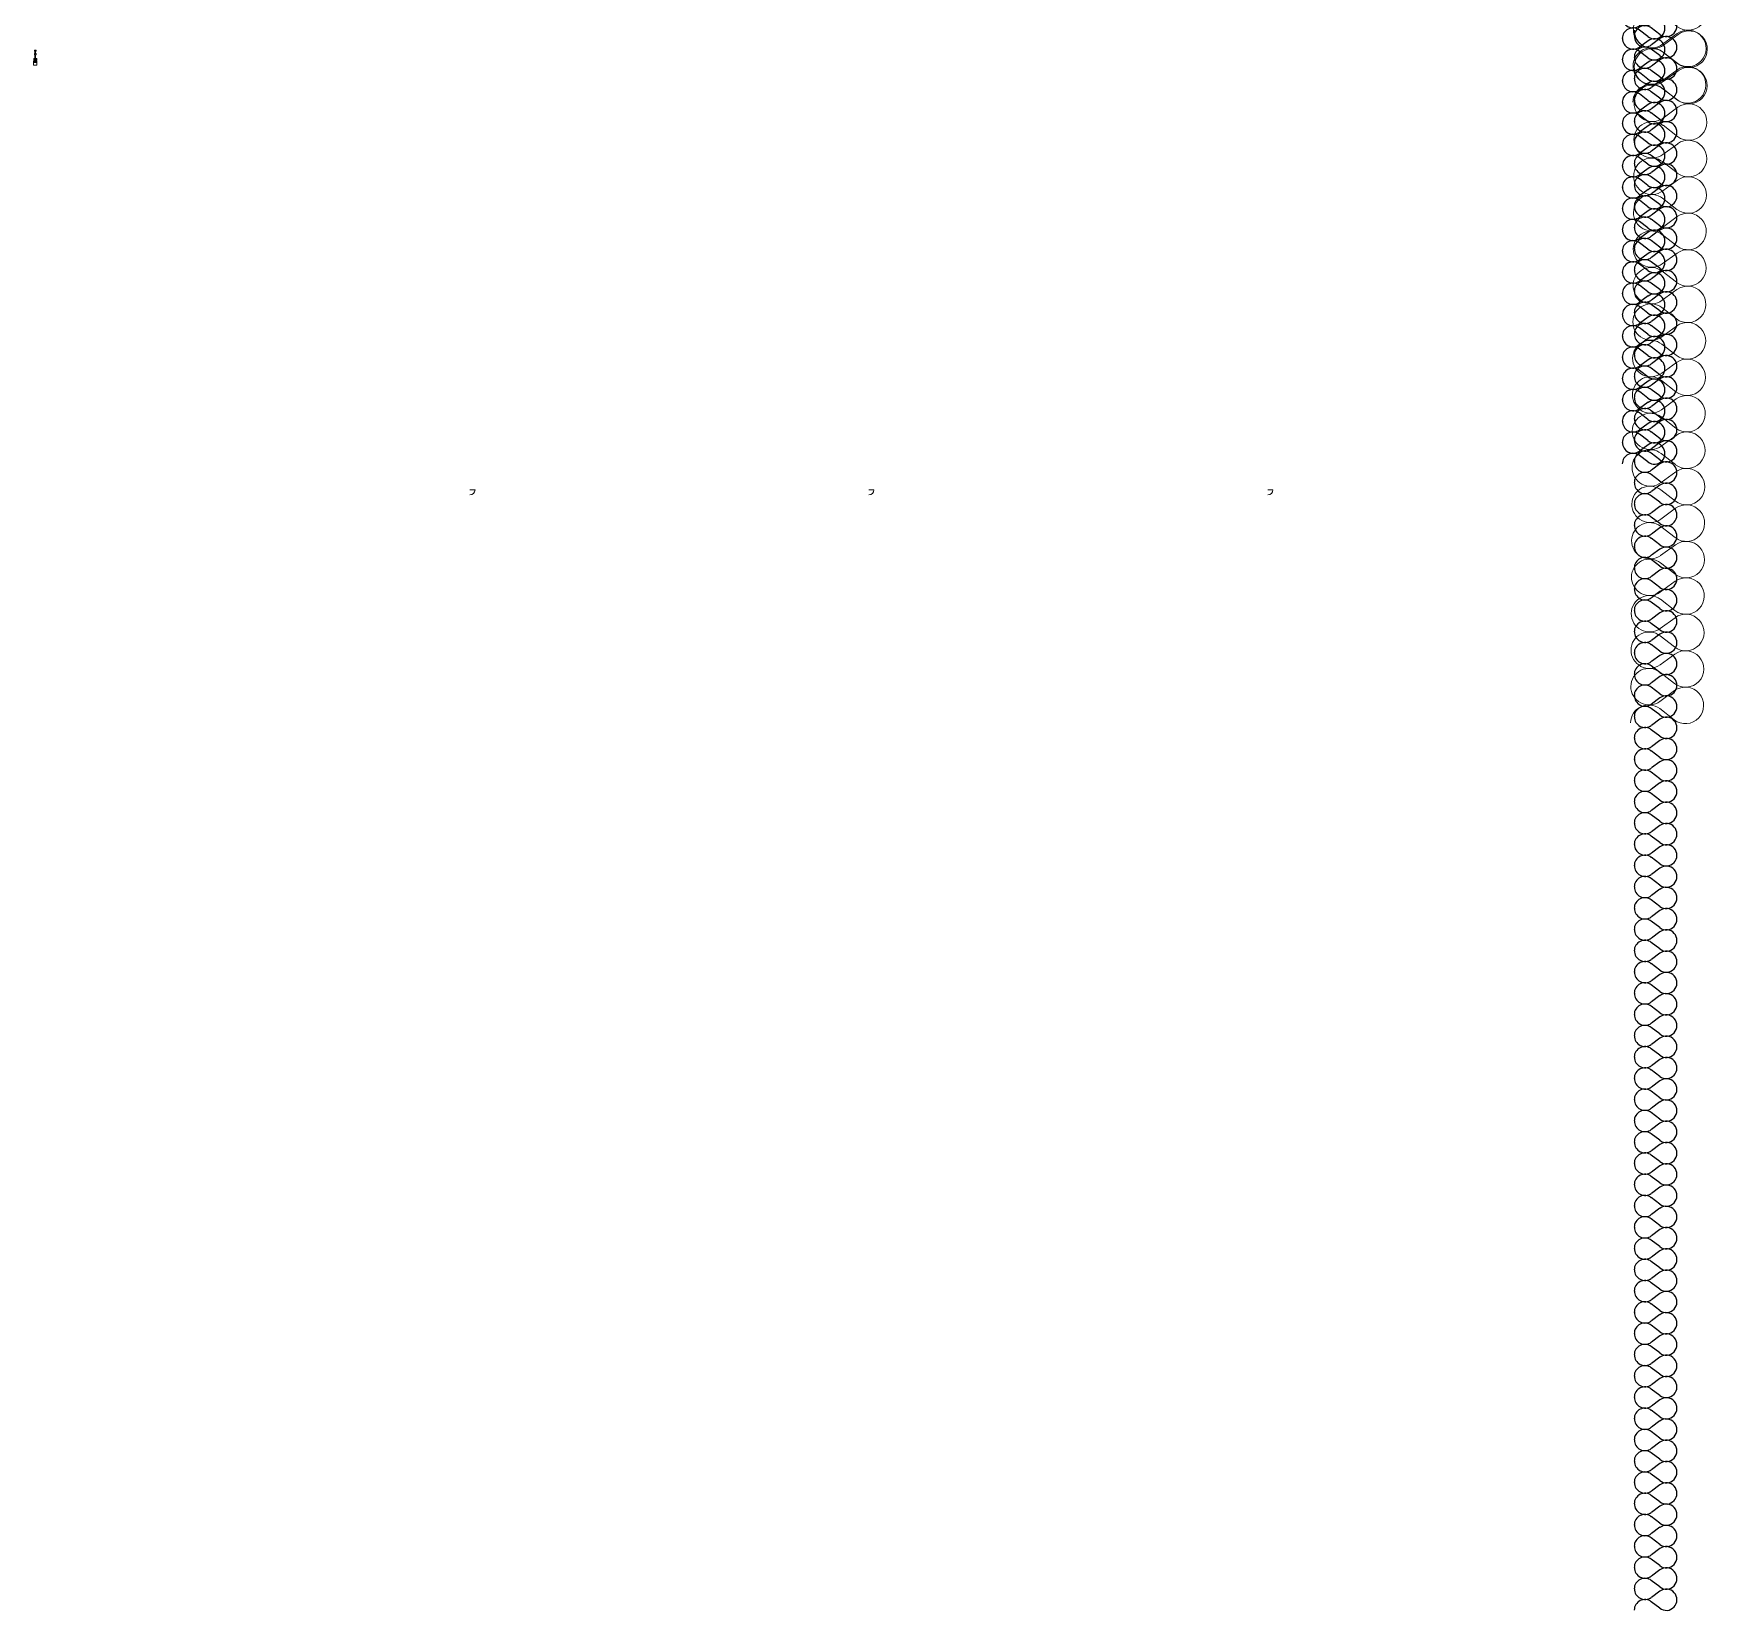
# Model space of a CAD drawing. Header units: metres. Extents: x -305 to 25519, y -357 to 67939.
# Drawn here: x -177.8 to 98.8, y -356.7 to -97.2 of the extents above; entities that cross this region are included whole.
import ezdxf

# ---------------------------------------------------------------- set-up
doc = ezdxf.new("R2010")
doc.units = ezdxf.units.M
for name, color, linetype in [('020_cloi', 5, 'Continuous'), ('030_menuiserie', 1, 'Continuous'), ('040_meubles', 124, 'Continuous'), ('050_sols', 66, 'Continuous'), ('070_trait-fin', 4, 'Continuous')]:
    doc.layers.add(name, color=color, linetype=linetype)
for name, color, linetype, lineweight in [('020_cloisons', 5, 'Continuous', 5), ('060_repères murs', 104, 'Continuous', 0), ('102_demol', 10, 'Continuous', 5)]:
    doc.layers.add(name, color=color, linetype=linetype, lineweight=lineweight)

# ---------------------------------------------------------------- blocks, each defined once
blk = doc.blocks.new('*U41')
at = {"layer": '070_trait-fin', "linetype": 'Continuous'}
for p, q in [((-1.39, 0.72), (-0.35, -0.69)), ((1.42, 0.7), (0.35, -0.7))]:
    blk.add_line(p, q, dxfattribs=at)
for centre, start, end in [((0.03, 1.76), 322.5484, 216.2881), ((-1.76, -1.73), 269.4183, 36.2881), ((1.75, -1.76), 142.5484, 269.4183)]:
    blk.add_arc(centre, 1.75, start, end, dxfattribs=at)
blk = doc.blocks.new('*U42')
at = {"layer": '020_cloi', "color": 0, "linetype": 'ByBlock', "lineweight": -2, "transparency": 16777216}
for p in [(115.5, 0), (119, 0), (122.5, 0), (126, 0), (129.5, 0), (133, 0), (136.5, 0), (140, 0), (143.5, 0), (147, 0), (150.5, 0), (154, 0), (157.5, 0), (161, 0), (164.5, 0), (168, 0), (171.5, 0), (175, 0), (178.5, 0), (182, 0), (185.5, 0), (189, 0), (192.5, 0), (196, 0), (199.5, 0), (203, 0), (206.5, 0), (210, 0), (213.5, 0), (217, 0), (220.5, 0), (224, 0), (227.5, 0), (231, 0), (234.5, 0), (238, 0), (241.5, 0), (245, 0), (248.5, 0), (252, 0), (255.5, 0), (259, 0), (262.5, 0), (266, 0), (269.5, 0), (273, 0), (276.5, 0), (280, 0), (283.5, 0), (287, 0), (290.5, 0), (294, 0), (297.5, 0), (301, 0), (304.5, 0), (308, 0), (311.5, 0), (315, 0), (318.5, 0), (322, 0), (325.5, 0), (329, 0), (332.5, 0), (336, 0), (339.5, 0), (343, 0), (346.5, 0), (350, 0), (353.5, 0), (357, 0), (360.5, 0), (364, 0), (367.5, 0), (371, 0), (374.5, 0)]:
    blk.add_blockref('*U41', p, dxfattribs=at)
blk = doc.blocks.new('MENX-brut1')
at = {"layer": '060_repères murs', "color": 0}
blk.add_line((-2.66, -1.4747), (-2.66, -1.4647), dxfattribs=at)
blk.add_arc((-2.66, -1.4747), 0.01, 90, 180, dxfattribs=at)
blk = doc.blocks.new('Plan existant mi geometre rdc')
at = {"layer": '030_menuiserie', "xscale": -84.34956657445477, "yscale": 84.34956657445466, "zscale": 84.3495665744551, "rotation": 270.0511886355958}
blk.add_blockref('MENX-brut1', (-29.57, 10.22), dxfattribs=at)
blk = doc.blocks.new('Murs porteurs selon geometre projet')
at = {"layer": '102_demol', "xscale": -84.34956657445335, "yscale": 84.34956657445322, "zscale": 84.3495665744551, "rotation": 270.0511886355959}
blk.add_blockref('MENX-brut1', (-29.57, 10.22), dxfattribs=at)
blk = doc.blocks.new('A$C0D0D2AB0')
at = {"lineweight": 18}
for p, q in [((-2.6585, -1.4579), (-2.6585, -1.4558)), ((-2.6561, -1.4558), (-2.6561, -1.4579)), ((-2.66, -1.4705), (-2.6578, -1.4705)), ((-2.6596, -1.4661), (-2.6581, -1.4661)), ((-2.6596, -1.4666), (-2.6581, -1.4666)), ((-2.6568, -1.4705), (-2.6545, -1.4705)), ((-2.6549, -1.4661), (-2.6564, -1.4661)), ((-2.6549, -1.4666), (-2.6564, -1.4666))]:
    blk.add_line(p, q, dxfattribs=at)
for points in [[(-2.6581, -1.4672), (-2.6581, -1.4642), (-2.6596, -1.4642), (-2.6596, -1.4672)], [(-2.6564, -1.4672), (-2.6564, -1.4642), (-2.6549, -1.4642), (-2.6549, -1.4672)], [(-2.6595, -1.4694), (-2.6595, -1.4692), (-2.655, -1.4692), (-2.655, -1.4694)], [(-2.6578, -1.4707), (-2.6578, -1.4694), (-2.6568, -1.4694), (-2.6568, -1.4707)], [(-2.6574, -1.4698), (-2.6574, -1.4694), (-2.6571, -1.4694), (-2.6571, -1.4698)]]:
    blk.add_lwpolyline(points, close=True, dxfattribs=at)
at = {"lineweight": 18, "flags": 128}
for points in [[(-2.6558, -1.4556), (-2.6558, -1.458, -0.414214), (-2.656, -1.4582), (-2.6586, -1.4582, -0.414214), (-2.6588, -1.458), (-2.6588, -1.4556)], [(-2.6568, -1.4682), (-2.6547, -1.4682, -0.414214), (-2.6545, -1.4684), (-2.6545, -1.4745, -0.414214), (-2.6547, -1.4747), (-2.6598, -1.4747, -0.414214), (-2.66, -1.4745), (-2.66, -1.4684, -0.414214), (-2.6598, -1.4682), (-2.6578, -1.4682)]]:
    blk.add_lwpolyline(points, format="xyb", dxfattribs=at)
at = {"lineweight": 18}
for points in [[(-2.6578, -1.4518), (-2.6585, -1.4518), (-2.6585, -1.4503), (-2.656, -1.4503), (-2.656, -1.4518), (-2.6568, -1.4518)], [(-2.6578, -1.4552), (-2.6578, -1.4507), (-2.6568, -1.4507), (-2.6568, -1.4552)], [(-2.6568, -1.4582), (-2.6568, -1.4688), (-2.6578, -1.4688), (-2.6578, -1.4582)]]:
    blk.add_lwpolyline(points, dxfattribs=at)
for radius, start, end in [(0.003, 60, 120), (0.0027, 63.6122, 116.3878)]:
    blk.add_arc((-2.6573, -1.4582), radius, start, end, dxfattribs=at)
blk = doc.blocks.new('A$C3E395AF3')
at = {"layer": '050_sols', "true_color": 0xfefefe, "transparency": 33554687}
h = blk.add_hatch(color=7, dxfattribs=at)
h.dxf.hatch_style = 1
h.paths.add_polyline_path([(2.8, 2.7), (0.6, 2.7), (0.6, 2.5), (-0.4, 2.5), (-0.4, 2.7), (-2.7, 2.7), (-2.7, -1.3, 0.414214), (-2.5, -1.5), (2.6, -1.5, 0.414214), (2.8, -1.3)])
h.paths.add_polyline_path([(0.6, 3.8), (0.2, 3.8), (0.2, 3.4), (0, 3.4), (0, 3.8), (-0.4, 3.8), (-0.4, 2.5), (0.6, 2.5)])
h.paths.add_polyline_path([(-0.4, 3.8), (-2.2, 3.8), (-2.2, 4), (2.3, 4), (2.3, 3.8), (0.6, 3.8), (0.6, 2.7), (2.8, 2.7), (2.8, 4.8, 0.414214), (2.6, 5), (0.6, 5), (0.6, 4.4), (-0.4, 4.4), (-0.4, 5), (-2.5, 5, 0.414214), (-2.7, 4.8), (-2.7, 2.7), (-0.4, 2.7)])
h.paths.add_polyline_path([(2.3, 4), (-2.2, 4), (-2.2, 3.8), (-0.4, 3.8), (0.6, 3.8), (2.3, 3.8)], flags=17)
h.paths.add_polyline_path([(0.6, 15), (-0.4, 15), (-0.4, 4.4), (0.6, 4.4), (0.6, 5)])
h.paths.add_polyline_path([(1.6, 17.6, 0.267949), (-1.4, 17.6), (-1.4, 15.2, 0.414214), (-1.2, 15), (1.4, 15, 0.414214), (1.6, 15.2)])
h.paths.add_polyline_path([(0.6, 22.5), (-0.4, 22.5), (-0.4, 18, -0.08392), (0.6, 18)])
h.paths.add_polyline_path([(1.3, 22.9), (-1.2, 22.9), (-1.2, 21.4), (-0.4, 21.4), (-0.4, 22.5), (0.6, 22.5), (0.6, 21.4), (1.3, 21.4)])
h.paths.add_polyline_path([(2.4, 6.6), (0.9, 6.6), (0.9, 6), (2.4, 6)])
h.paths.add_polyline_path([(2.4, 7.1), (0.9, 7.1), (0.9, 6.6), (2.4, 6.6)])
h.paths.add_polyline_path([(2.4, 9), (0.9, 9), (0.9, 7.1), (2.4, 7.1)])
h.paths.add_polyline_path([(-0.7, 6.6), (-2.2, 6.6), (-2.2, 6), (-0.7, 6)])
h.paths.add_polyline_path([(-0.7, 7.1), (-2.2, 7.1), (-2.2, 6.6), (-0.7, 6.6)])
h.paths.add_polyline_path([(-0.7, 9), (-2.2, 9), (-2.2, 7.1), (-0.7, 7.1)])
at = {"xscale": 1000, "yscale": 1000, "zscale": 1000}
blk.add_blockref('A$C0D0D2AB0', (-2.7, -1.5), dxfattribs=at)
blk = doc.blocks.new('*U1079')
at = {"layer": '070_trait-fin', "linetype": 'Continuous'}
for p, q in [((-1.39, 0.72), (-0.35, -0.69)), ((1.42, 0.7), (0.35, -0.7))]:
    blk.add_line(p, q, dxfattribs=at)
for centre, start, end in [((0.03, 1.76), 322.5484, 216.2881), ((-1.76, -1.73), 269.4183, 36.2881), ((1.75, -1.76), 142.5484, 269.4183)]:
    blk.add_arc(centre, 1.75, start, end, dxfattribs=at)
blk = doc.blocks.new('*U1073')
at = {"layer": '020_cloi', "color": 0, "linetype": 'ByBlock', "lineweight": -2, "transparency": 16777216}
for p in [(0, 0), (3.5, 0), (7, 0), (10.5, 0), (14, 0), (17.5, 0), (21, 0), (24.5, 0), (28, 0), (31.5, 0), (35, 0), (38.5, 0), (42, 0), (45.5, 0), (49, 0), (52.5, 0), (56, 0), (59.5, 0), (63, 0), (66.5, 0), (70, 0), (73.5, 0), (77, 0), (80.5, 0), (84, 0), (87.5, 0), (91, 0), (94.5, 0), (98, 0), (101.5, 0), (105, 0), (108.5, 0), (112, 0), (115.5, 0), (119, 0), (122.5, 0), (126, 0), (129.5, 0), (133, 0), (136.5, 0), (140, 0), (143.5, 0), (147, 0), (150.5, 0), (154, 0), (157.5, 0), (161, 0), (164.5, 0), (168, 0), (171.5, 0), (175, 0), (178.5, 0), (182, 0), (185.5, 0), (189, 0), (192.5, 0), (196, 0), (199.5, 0), (203, 0), (206.5, 0), (210, 0), (213.5, 0)]:
    blk.add_blockref('*U1079', p, dxfattribs=at)
blk = doc.blocks.new('*U1039')
at = {"layer": '020_cloisons', "color": 4, "linetype": 'Continuous'}
for p, q in [((-2.38, 1.21), (-0.6, -1.21)), ((2.43, 1.16), (0.6, -1.22))]:
    blk.add_line(p, q, dxfattribs=at)
for centre, radius, start, end in [((0.05, 2.99), 3.01, 322.5484, 216.2881), ((-3.02, -2.99), 3.01, 269.4183, 36.2881), ((2.97, -3.03), 2.97, 142.7235, 269.8189)]:
    blk.add_arc(centre, radius, start, end, dxfattribs=at)
blk = doc.blocks.new('*U1040')
at = {"layer": '020_cloi', "color": 0, "linetype": 'ByBlock', "lineweight": -2, "transparency": 16777216}
for p in [(156, 0), (162, 0), (168, 0), (174, 0), (180, 0), (186, 0), (192, 0), (198, 0), (204, 0), (210, 0), (216, 0), (222, 0), (228, 0), (234, 0), (240, 0), (246, 0), (252, 0), (258, 0), (264, 0)]:
    blk.add_blockref('*U1039', p, dxfattribs=at)
blk = doc.blocks.new('*U1003')
at = {"layer": '020_cloisons', "color": 4, "linetype": 'Continuous'}
for p, q in [((-2.38, 1.21), (-0.6, -1.21)), ((2.43, 1.16), (0.6, -1.22))]:
    blk.add_line(p, q, dxfattribs=at)
for centre, radius, start, end in [((0.05, 2.99), 3.01, 322.5484, 216.2881), ((-3.02, -2.99), 3.01, 269.4183, 36.2881), ((2.97, -3.03), 2.97, 142.7235, 269.8189)]:
    blk.add_arc(centre, radius, start, end, dxfattribs=at)
blk = doc.blocks.new('*U1004')
at = {"layer": '020_cloi', "color": 0, "linetype": 'ByBlock', "lineweight": -2, "transparency": 16777216}
for p in [(0, 0), (6, 0), (12, 0), (18, 0), (24, 0), (30, 0), (36, 0), (42, 0), (48, 0), (54, 0), (60, 0), (66, 0), (72, 0), (78, 0), (84, 0), (90, 0), (96, 0), (102, 0), (108, 0), (114, 0), (120, 0), (126, 0), (132, 0), (138, 0), (144, 0), (150, 0), (156, 0)]:
    blk.add_blockref('*U1003', p, dxfattribs=at)

msp = doc.modelspace()

# ---------------------------------------------------------------- block references
at = {"rotation": 359.7851270248765}
msp.add_blockref('Murs porteurs selon geometre projet', (114.22, 41.44), dxfattribs=at)
at = {"layer": '020_cloi'}
for name, p, rotation in [('Plan existant mi geometre rdc', (48.57, 41.44), 359.7851270248765), ('Murs porteurs selon geometre projet', (179.86, 41.44), 359.7851270248765), ('*U1040', (92.5, 56.32), 269.6795832499532), ('*U1004', (92.52, 50.45), 269.5870430589669), ('*U1073', (87.15, 47.25), 270), ('*U42', (89.11, 19.61), 270)]:
    msp.add_blockref(name, p, dxfattribs=dict(at, rotation=rotation))
at = {"layer": '040_meubles', "xscale": 0.1, "yscale": 0.1, "zscale": 0.1}
msp.add_blockref('A$C3E395AF3', (88.48, 45.27), dxfattribs=at)

doc.saveas('drawing.dxf')
